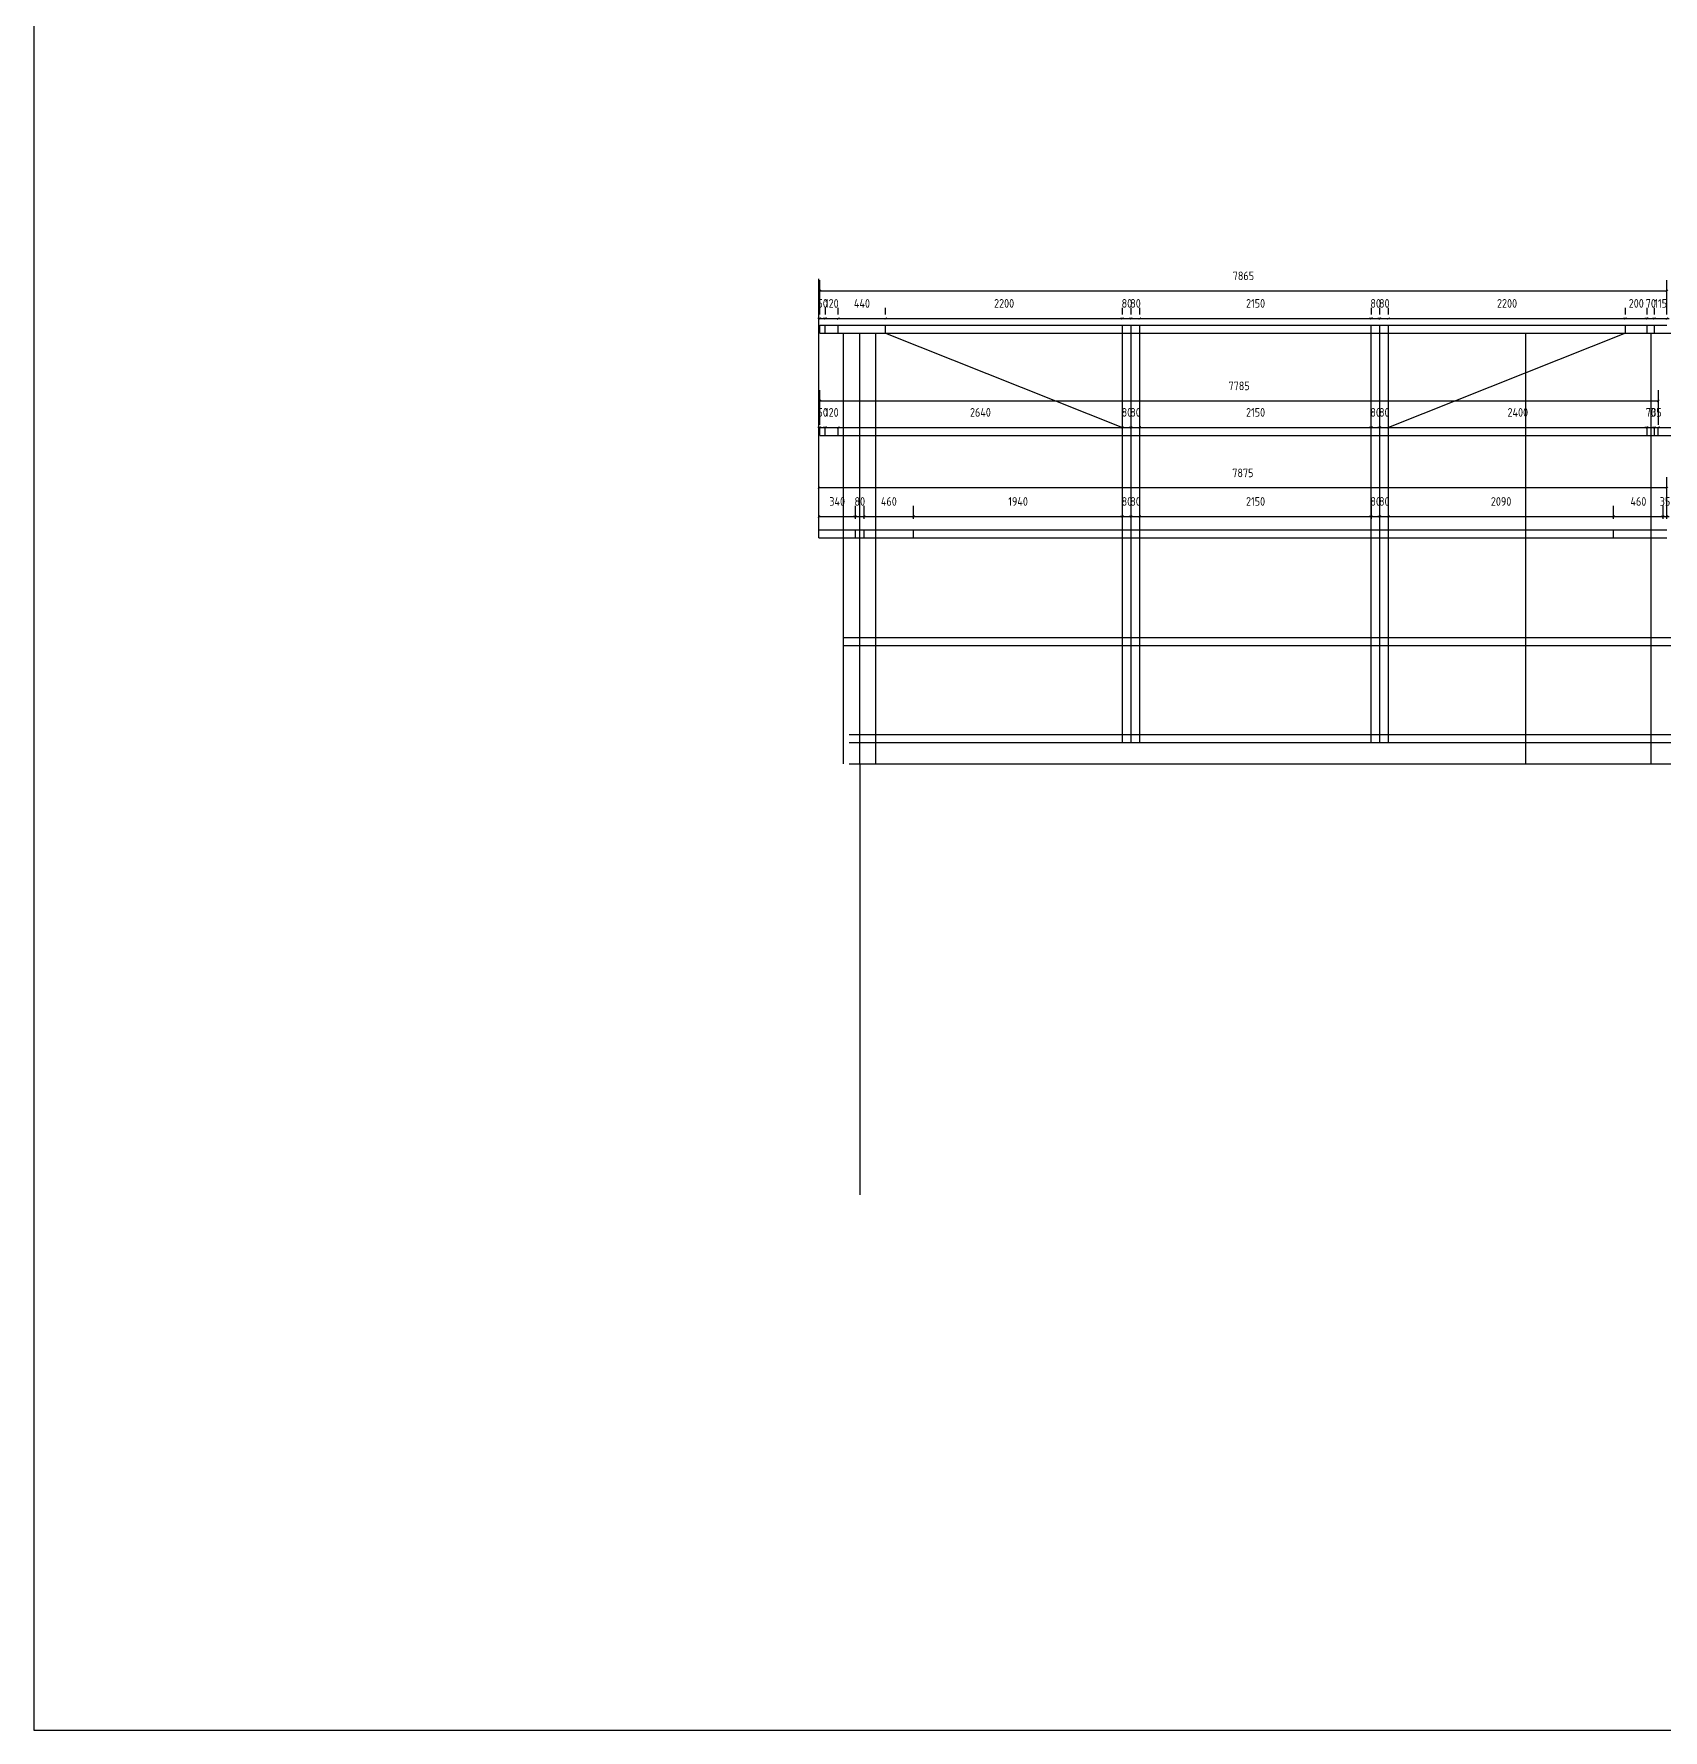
# Model space of a CAD drawing. Extents: x 533809 to 747315, y -17138 to 180511.
# Drawn here: x 551289 to 566417, y 45862 to 61612 of the extents above; entities that cross this region are included whole.
import ezdxf

# ---------------------------------------------------------------- set-up
doc = ezdxf.new("R2010")
doc.units = 0
doc.header["$LTSCALE"] = 1000
doc.header["$MEASUREMENT"] = 0
doc.layers.add('AXIS', color=3, linetype='Continuous')
doc.layers.add('DOTE', color=1, linetype='Continuous')
doc.styles.get("Standard").update_dxf_attribs({"font": 'gbenor.shx', "bigfont": 'gbcbig.shx'})
doc.dimstyles.get("Standard").update_dxf_attribs({"dimscale": 100, "dimtxt": 3.5, "dimasz": 1, "dimexe": 2.5, "dimexo": 3, "dimgap": 1.5, "dimtad": 1, "dimdec": 0, "dimzin": 0, "dimdsep": 46, "dimtxsty": 'Standard', "dimblk": 'ARCHTICK', "dimcen": 0.09, "dimadec": 0, "dimazin": 0, "dimtfac": 1, "dimtdec": 0, "dimtix": 1, "dimtmove": 2, "dimatfit": 3, "dimfxl": 1, "dimtolj": 1, "dimtzin": 0, "dimarcsym": 0})

# ---------------------------------------------------------------- blocks, each defined once
blk = doc.blocks.new('_ArchTick')
at = {"color": 0, "linetype": 'ByBlock', "const_width": 0.4}
blk.add_lwpolyline([(-0.5, -0.5), (0.5, 0.5)], dxfattribs=at)
blk = doc.blocks.new('*D2558')
at = {"color": 0, "lineweight": -2}
for p, q in [((558588, 59008), (558588, 59070)), ((558638, 59008), (558638, 59070)), ((558588, 58970), (558568, 58970)), ((558588, 58970), (558638, 58970)), ((558638, 58970), (558658, 58970))]:
    blk.add_line(p, q, dxfattribs=at)
at = {"layer": 'Defpoints', "color": 0}
for p in [(558588, 58908), (558638, 58970), (558638, 58908)]:
    blk.add_point(p, dxfattribs=at)
at = {"color": 0, "lineweight": -2, "xscale": 20, "yscale": 20, "zscale": 20}
blk.add_blockref('_ArchTick', (558588, 58970), dxfattribs=at)
at = {"color": 0, "lineweight": -2, "xscale": 20, "yscale": 20, "zscale": 20, "rotation": 180}
blk.add_blockref('_ArchTick', (558638, 58970), dxfattribs=at)
at = {"color": 0, "insert": (558613, 59110), "char_height": 80, "attachment_point": 5}
blk.add_mtext('\\A1;50', dxfattribs=at)
blk = doc.blocks.new('*D2559')
at = {"color": 0, "lineweight": -2}
for p, q in [((558638, 59008), (558638, 59070)), ((558758, 59008), (558758, 59070)), ((558638, 58970), (558618, 58970)), ((558638, 58970), (558758, 58970)), ((558758, 58970), (558778, 58970))]:
    blk.add_line(p, q, dxfattribs=at)
at = {"layer": 'Defpoints', "color": 0}
for p in [(558638, 58908), (558758, 58970), (558758, 58908)]:
    blk.add_point(p, dxfattribs=at)
at = {"color": 0, "lineweight": -2, "xscale": 20, "yscale": 20, "zscale": 20}
blk.add_blockref('_ArchTick', (558638, 58970), dxfattribs=at)
at = {"color": 0, "lineweight": -2, "xscale": 20, "yscale": 20, "zscale": 20, "rotation": 180}
blk.add_blockref('_ArchTick', (558758, 58970), dxfattribs=at)
at = {"color": 0, "insert": (558698, 59110), "char_height": 80, "attachment_point": 5}
blk.add_mtext('\\A1;120', dxfattribs=at)
blk = doc.blocks.new('*D2560')
at = {"color": 0, "lineweight": -2}
for p, q in [((558758, 59008), (558758, 59070)), ((559198, 59008), (559198, 59070)), ((558758, 58970), (559198, 58970))]:
    blk.add_line(p, q, dxfattribs=at)
at = {"layer": 'Defpoints', "color": 0}
for p in [(558758, 58908), (559198, 58970), (559198, 58908)]:
    blk.add_point(p, dxfattribs=at)
at = {"color": 0, "lineweight": -2, "xscale": 20, "yscale": 20, "zscale": 20, "rotation": 180}
blk.add_blockref('_ArchTick', (558758, 58970), dxfattribs=at)
at = {"color": 0, "lineweight": -2, "xscale": 20, "yscale": 20, "zscale": 20}
blk.add_blockref('_ArchTick', (559198, 58970), dxfattribs=at)
at = {"color": 0, "insert": (558978, 59110), "char_height": 80, "attachment_point": 5}
blk.add_mtext('\\A1;440', dxfattribs=at)
blk = doc.blocks.new('*D2561')
at = {"color": 0, "lineweight": -2}
for p, q in [((559198, 59008), (559198, 59070)), ((561398, 59008), (561398, 59070)), ((559198, 58970), (561398, 58970))]:
    blk.add_line(p, q, dxfattribs=at)
at = {"layer": 'Defpoints', "color": 0}
for p in [(559198, 58908), (561398, 58970), (561398, 58908)]:
    blk.add_point(p, dxfattribs=at)
at = {"color": 0, "lineweight": -2, "xscale": 20, "yscale": 20, "zscale": 20, "rotation": 180}
blk.add_blockref('_ArchTick', (559198, 58970), dxfattribs=at)
at = {"color": 0, "lineweight": -2, "xscale": 20, "yscale": 20, "zscale": 20}
blk.add_blockref('_ArchTick', (561398, 58970), dxfattribs=at)
at = {"color": 0, "insert": (560298, 59110), "char_height": 80, "attachment_point": 5}
blk.add_mtext('\\A1;2200', dxfattribs=at)
blk = doc.blocks.new('*D2562')
at = {"color": 0, "lineweight": -2}
for p, q in [((561398, 59008), (561398, 59070)), ((561478, 59008), (561478, 59070)), ((561398, 58970), (561378, 58970)), ((561398, 58970), (561478, 58970)), ((561478, 58970), (561498, 58970))]:
    blk.add_line(p, q, dxfattribs=at)
at = {"layer": 'Defpoints', "color": 0}
for p in [(561398, 58908), (561478, 58970), (561478, 58908)]:
    blk.add_point(p, dxfattribs=at)
at = {"color": 0, "lineweight": -2, "xscale": 20, "yscale": 20, "zscale": 20}
blk.add_blockref('_ArchTick', (561398, 58970), dxfattribs=at)
at = {"color": 0, "lineweight": -2, "xscale": 20, "yscale": 20, "zscale": 20, "rotation": 180}
blk.add_blockref('_ArchTick', (561478, 58970), dxfattribs=at)
at = {"color": 0, "insert": (561438, 59110), "char_height": 80, "attachment_point": 5}
blk.add_mtext('\\A1;80', dxfattribs=at)
blk = doc.blocks.new('*D2563')
at = {"color": 0, "lineweight": -2}
for p, q in [((561478, 59008), (561478, 59070)), ((561558, 59008), (561558, 59070)), ((561478, 58970), (561458, 58970)), ((561478, 58970), (561558, 58970)), ((561558, 58970), (561578, 58970))]:
    blk.add_line(p, q, dxfattribs=at)
at = {"layer": 'Defpoints', "color": 0}
for p in [(561478, 58908), (561558, 58970), (561558, 58908)]:
    blk.add_point(p, dxfattribs=at)
at = {"color": 0, "lineweight": -2, "xscale": 20, "yscale": 20, "zscale": 20}
blk.add_blockref('_ArchTick', (561478, 58970), dxfattribs=at)
at = {"color": 0, "lineweight": -2, "xscale": 20, "yscale": 20, "zscale": 20, "rotation": 180}
blk.add_blockref('_ArchTick', (561558, 58970), dxfattribs=at)
at = {"color": 0, "insert": (561518, 59110), "char_height": 80, "attachment_point": 5}
blk.add_mtext('\\A1;80', dxfattribs=at)
blk = doc.blocks.new('*D2564')
at = {"color": 0, "lineweight": -2}
for p, q in [((561558, 59008), (561558, 59070)), ((563708, 59008), (563708, 59070)), ((561558, 58970), (563708, 58970))]:
    blk.add_line(p, q, dxfattribs=at)
at = {"layer": 'Defpoints', "color": 0}
for p in [(561558, 58908), (563708, 58970), (563708, 58908)]:
    blk.add_point(p, dxfattribs=at)
at = {"color": 0, "lineweight": -2, "xscale": 20, "yscale": 20, "zscale": 20, "rotation": 180}
blk.add_blockref('_ArchTick', (561558, 58970), dxfattribs=at)
at = {"color": 0, "lineweight": -2, "xscale": 20, "yscale": 20, "zscale": 20}
blk.add_blockref('_ArchTick', (563708, 58970), dxfattribs=at)
at = {"color": 0, "insert": (562633, 59110), "char_height": 80, "attachment_point": 5}
blk.add_mtext('\\A1;2150', dxfattribs=at)
blk = doc.blocks.new('*D2565')
at = {"color": 0, "lineweight": -2}
for p, q in [((563708, 59008), (563708, 59070)), ((563788, 59008), (563788, 59070)), ((563708, 58970), (563688, 58970)), ((563708, 58970), (563788, 58970)), ((563788, 58970), (563808, 58970))]:
    blk.add_line(p, q, dxfattribs=at)
at = {"layer": 'Defpoints', "color": 0}
for p in [(563708, 58908), (563788, 58970), (563788, 58908)]:
    blk.add_point(p, dxfattribs=at)
at = {"color": 0, "lineweight": -2, "xscale": 20, "yscale": 20, "zscale": 20}
blk.add_blockref('_ArchTick', (563708, 58970), dxfattribs=at)
at = {"color": 0, "lineweight": -2, "xscale": 20, "yscale": 20, "zscale": 20, "rotation": 180}
blk.add_blockref('_ArchTick', (563788, 58970), dxfattribs=at)
at = {"color": 0, "insert": (563748, 59110), "char_height": 80, "attachment_point": 5}
blk.add_mtext('\\A1;80', dxfattribs=at)
blk = doc.blocks.new('*D2566')
at = {"color": 0, "lineweight": -2}
for p, q in [((563788, 59008), (563788, 59070)), ((563868, 59008), (563868, 59070)), ((563788, 58970), (563768, 58970)), ((563788, 58970), (563868, 58970)), ((563868, 58970), (563888, 58970))]:
    blk.add_line(p, q, dxfattribs=at)
at = {"layer": 'Defpoints', "color": 0}
for p in [(563788, 58908), (563868, 58970), (563868, 58908)]:
    blk.add_point(p, dxfattribs=at)
at = {"color": 0, "lineweight": -2, "xscale": 20, "yscale": 20, "zscale": 20}
blk.add_blockref('_ArchTick', (563788, 58970), dxfattribs=at)
at = {"color": 0, "lineweight": -2, "xscale": 20, "yscale": 20, "zscale": 20, "rotation": 180}
blk.add_blockref('_ArchTick', (563868, 58970), dxfattribs=at)
at = {"color": 0, "insert": (563828, 59110), "char_height": 80, "attachment_point": 5}
blk.add_mtext('\\A1;80', dxfattribs=at)
blk = doc.blocks.new('*D2567')
at = {"color": 0, "lineweight": -2}
for p, q in [((563868, 59008), (563868, 59070)), ((566068, 59008), (566068, 59070)), ((563868, 58970), (566068, 58970))]:
    blk.add_line(p, q, dxfattribs=at)
at = {"layer": 'Defpoints', "color": 0}
for p in [(563868, 58908), (566068, 58970), (566068, 58908)]:
    blk.add_point(p, dxfattribs=at)
at = {"color": 0, "lineweight": -2, "xscale": 20, "yscale": 20, "zscale": 20, "rotation": 180}
blk.add_blockref('_ArchTick', (563868, 58970), dxfattribs=at)
at = {"color": 0, "lineweight": -2, "xscale": 20, "yscale": 20, "zscale": 20}
blk.add_blockref('_ArchTick', (566068, 58970), dxfattribs=at)
at = {"color": 0, "insert": (564968, 59110), "char_height": 80, "attachment_point": 5}
blk.add_mtext('\\A1;2200', dxfattribs=at)
blk = doc.blocks.new('*D2568')
at = {"color": 0, "lineweight": -2}
for p, q in [((566068, 59008), (566068, 59070)), ((566268, 59008), (566268, 59070)), ((566068, 58970), (566048, 58970)), ((566068, 58970), (566268, 58970)), ((566268, 58970), (566288, 58970))]:
    blk.add_line(p, q, dxfattribs=at)
at = {"layer": 'Defpoints', "color": 0}
for p in [(566068, 58908), (566268, 58970), (566268, 58908)]:
    blk.add_point(p, dxfattribs=at)
at = {"color": 0, "lineweight": -2, "xscale": 20, "yscale": 20, "zscale": 20}
blk.add_blockref('_ArchTick', (566068, 58970), dxfattribs=at)
at = {"color": 0, "lineweight": -2, "xscale": 20, "yscale": 20, "zscale": 20, "rotation": 180}
blk.add_blockref('_ArchTick', (566268, 58970), dxfattribs=at)
at = {"color": 0, "insert": (566168, 59110), "char_height": 80, "attachment_point": 5}
blk.add_mtext('\\A1;200', dxfattribs=at)
blk = doc.blocks.new('*D2569')
at = {"color": 0, "lineweight": -2}
for p, q in [((566268, 59008), (566268, 59070)), ((566338, 59008), (566338, 59070)), ((566268, 58970), (566248, 58970)), ((566268, 58970), (566338, 58970)), ((566338, 58970), (566358, 58970))]:
    blk.add_line(p, q, dxfattribs=at)
at = {"layer": 'Defpoints', "color": 0}
for p in [(566268, 58908), (566338, 58970), (566338, 58908)]:
    blk.add_point(p, dxfattribs=at)
at = {"color": 0, "lineweight": -2, "xscale": 20, "yscale": 20, "zscale": 20}
blk.add_blockref('_ArchTick', (566268, 58970), dxfattribs=at)
at = {"color": 0, "lineweight": -2, "xscale": 20, "yscale": 20, "zscale": 20, "rotation": 180}
blk.add_blockref('_ArchTick', (566338, 58970), dxfattribs=at)
at = {"color": 0, "insert": (566303, 59110), "char_height": 80, "attachment_point": 5}
blk.add_mtext('\\A1;70', dxfattribs=at)
blk = doc.blocks.new('*D2570')
at = {"color": 0, "lineweight": -2}
for p, q in [((566338, 59008), (566338, 59070)), ((566453, 59008), (566453, 59070)), ((566338, 58970), (566318, 58970)), ((566338, 58970), (566453, 58970)), ((566453, 58970), (566473, 58970))]:
    blk.add_line(p, q, dxfattribs=at)
at = {"layer": 'Defpoints', "color": 0}
for p in [(566338, 58908), (566453, 58970), (566453, 58908)]:
    blk.add_point(p, dxfattribs=at)
at = {"color": 0, "lineweight": -2, "xscale": 20, "yscale": 20, "zscale": 20}
blk.add_blockref('_ArchTick', (566338, 58970), dxfattribs=at)
at = {"color": 0, "lineweight": -2, "xscale": 20, "yscale": 20, "zscale": 20, "rotation": 180}
blk.add_blockref('_ArchTick', (566453, 58970), dxfattribs=at)
at = {"color": 0, "insert": (566395, 59110), "char_height": 80, "attachment_point": 5}
blk.add_mtext('\\A1;115', dxfattribs=at)
blk = doc.blocks.new('*D2573')
at = {"color": 0, "lineweight": -2}
for p, q in [((558588, 59008), (558588, 59326)), ((558588, 59226), (566453, 59226)), ((566453, 59008), (566453, 59326))]:
    blk.add_line(p, q, dxfattribs=at)
at = {"layer": 'Defpoints', "color": 0}
for p in [(566453, 59226), (558588, 58908), (566453, 58908)]:
    blk.add_point(p, dxfattribs=at)
at = {"color": 0, "lineweight": -2, "xscale": 20, "yscale": 20, "zscale": 20, "rotation": 180}
blk.add_blockref('_ArchTick', (558588, 59226), dxfattribs=at)
at = {"color": 0, "lineweight": -2, "xscale": 20, "yscale": 20, "zscale": 20}
blk.add_blockref('_ArchTick', (566453, 59226), dxfattribs=at)
at = {"color": 0, "insert": (562520, 59366), "char_height": 80, "attachment_point": 5}
blk.add_mtext('\\A1;7865', dxfattribs=at)
blk = doc.blocks.new('*D2574')
at = {"color": 0, "lineweight": -2}
for p, q in [((558588, 57958), (558568, 57958)), ((558588, 57958), (558638, 57958)), ((558638, 57958), (558658, 57958))]:
    blk.add_line(p, q, dxfattribs=at)
at = {"layer": 'Defpoints', "color": 0}
for p in [(558588, 57958), (558638, 57958), (558638, 57958)]:
    blk.add_point(p, dxfattribs=at)
at = {"color": 0, "lineweight": -2, "xscale": 20, "yscale": 20, "zscale": 20}
blk.add_blockref('_ArchTick', (558588, 57958), dxfattribs=at)
at = {"color": 0, "lineweight": -2, "xscale": 20, "yscale": 20, "zscale": 20, "rotation": 180}
blk.add_blockref('_ArchTick', (558638, 57958), dxfattribs=at)
at = {"color": 0, "insert": (558613, 58098), "char_height": 80, "attachment_point": 5}
blk.add_mtext('\\A1;50', dxfattribs=at)
blk = doc.blocks.new('*D2575')
at = {"color": 0, "lineweight": -2}
for p, q in [((558638, 57958), (558618, 57958)), ((558638, 57958), (558758, 57958)), ((558758, 57958), (558778, 57958))]:
    blk.add_line(p, q, dxfattribs=at)
at = {"layer": 'Defpoints', "color": 0}
for p in [(558638, 57958), (558758, 57958), (558758, 57958)]:
    blk.add_point(p, dxfattribs=at)
at = {"color": 0, "lineweight": -2, "xscale": 20, "yscale": 20, "zscale": 20}
blk.add_blockref('_ArchTick', (558638, 57958), dxfattribs=at)
at = {"color": 0, "lineweight": -2, "xscale": 20, "yscale": 20, "zscale": 20, "rotation": 180}
blk.add_blockref('_ArchTick', (558758, 57958), dxfattribs=at)
at = {"color": 0, "insert": (558698, 58098), "char_height": 80, "attachment_point": 5}
blk.add_mtext('\\A1;120', dxfattribs=at)
blk = doc.blocks.new('*D2576')
at = {"color": 0, "lineweight": -2}
blk.add_line((558758, 57958), (561398, 57958), dxfattribs=at)
at = {"layer": 'Defpoints', "color": 0}
for p in [(558758, 57958), (561398, 57958), (561398, 57958)]:
    blk.add_point(p, dxfattribs=at)
at = {"color": 0, "lineweight": -2, "xscale": 20, "yscale": 20, "zscale": 20, "rotation": 180}
blk.add_blockref('_ArchTick', (558758, 57958), dxfattribs=at)
at = {"color": 0, "lineweight": -2, "xscale": 20, "yscale": 20, "zscale": 20}
blk.add_blockref('_ArchTick', (561398, 57958), dxfattribs=at)
at = {"color": 0, "insert": (560078, 58098), "char_height": 80, "attachment_point": 5}
blk.add_mtext('\\A1;2640', dxfattribs=at)
blk = doc.blocks.new('*D2577')
at = {"color": 0, "lineweight": -2}
for p, q in [((561398, 57958), (561378, 57958)), ((561398, 57958), (561478, 57958)), ((561478, 57958), (561498, 57958))]:
    blk.add_line(p, q, dxfattribs=at)
at = {"layer": 'Defpoints', "color": 0}
for p in [(561398, 57958), (561478, 57958), (561478, 57958)]:
    blk.add_point(p, dxfattribs=at)
at = {"color": 0, "lineweight": -2, "xscale": 20, "yscale": 20, "zscale": 20}
blk.add_blockref('_ArchTick', (561398, 57958), dxfattribs=at)
at = {"color": 0, "lineweight": -2, "xscale": 20, "yscale": 20, "zscale": 20, "rotation": 180}
blk.add_blockref('_ArchTick', (561478, 57958), dxfattribs=at)
at = {"color": 0, "insert": (561438, 58098), "char_height": 80, "attachment_point": 5}
blk.add_mtext('\\A1;80', dxfattribs=at)
blk = doc.blocks.new('*D2578')
at = {"color": 0, "lineweight": -2}
for p, q in [((561478, 57958), (561458, 57958)), ((561478, 57958), (561558, 57958)), ((561558, 57958), (561578, 57958))]:
    blk.add_line(p, q, dxfattribs=at)
at = {"layer": 'Defpoints', "color": 0}
for p in [(561478, 57958), (561558, 57958), (561558, 57958)]:
    blk.add_point(p, dxfattribs=at)
at = {"color": 0, "lineweight": -2, "xscale": 20, "yscale": 20, "zscale": 20}
blk.add_blockref('_ArchTick', (561478, 57958), dxfattribs=at)
at = {"color": 0, "lineweight": -2, "xscale": 20, "yscale": 20, "zscale": 20, "rotation": 180}
blk.add_blockref('_ArchTick', (561558, 57958), dxfattribs=at)
at = {"color": 0, "insert": (561518, 58098), "char_height": 80, "attachment_point": 5}
blk.add_mtext('\\A1;80', dxfattribs=at)
blk = doc.blocks.new('*D2579')
at = {"color": 0, "lineweight": -2}
blk.add_line((561558, 57958), (563708, 57958), dxfattribs=at)
at = {"layer": 'Defpoints', "color": 0}
for p in [(561558, 57958), (563708, 57958), (563708, 57958)]:
    blk.add_point(p, dxfattribs=at)
at = {"color": 0, "lineweight": -2, "xscale": 20, "yscale": 20, "zscale": 20, "rotation": 180}
blk.add_blockref('_ArchTick', (561558, 57958), dxfattribs=at)
at = {"color": 0, "lineweight": -2, "xscale": 20, "yscale": 20, "zscale": 20}
blk.add_blockref('_ArchTick', (563708, 57958), dxfattribs=at)
at = {"color": 0, "insert": (562633, 58098), "char_height": 80, "attachment_point": 5}
blk.add_mtext('\\A1;2150', dxfattribs=at)
blk = doc.blocks.new('*D2580')
at = {"color": 0, "lineweight": -2}
for p, q in [((563708, 57958), (563688, 57958)), ((563708, 57958), (563788, 57958)), ((563788, 57958), (563808, 57958))]:
    blk.add_line(p, q, dxfattribs=at)
at = {"layer": 'Defpoints', "color": 0}
for p in [(563708, 57958), (563788, 57958), (563788, 57958)]:
    blk.add_point(p, dxfattribs=at)
at = {"color": 0, "lineweight": -2, "xscale": 20, "yscale": 20, "zscale": 20}
blk.add_blockref('_ArchTick', (563708, 57958), dxfattribs=at)
at = {"color": 0, "lineweight": -2, "xscale": 20, "yscale": 20, "zscale": 20, "rotation": 180}
blk.add_blockref('_ArchTick', (563788, 57958), dxfattribs=at)
at = {"color": 0, "insert": (563748, 58098), "char_height": 80, "attachment_point": 5}
blk.add_mtext('\\A1;80', dxfattribs=at)
blk = doc.blocks.new('*D2581')
at = {"color": 0, "lineweight": -2}
for p, q in [((563788, 57958), (563768, 57958)), ((563788, 57958), (563868, 57958)), ((563868, 57958), (563888, 57958))]:
    blk.add_line(p, q, dxfattribs=at)
at = {"layer": 'Defpoints', "color": 0}
for p in [(563788, 57958), (563868, 57958), (563868, 57958)]:
    blk.add_point(p, dxfattribs=at)
at = {"color": 0, "lineweight": -2, "xscale": 20, "yscale": 20, "zscale": 20}
blk.add_blockref('_ArchTick', (563788, 57958), dxfattribs=at)
at = {"color": 0, "lineweight": -2, "xscale": 20, "yscale": 20, "zscale": 20, "rotation": 180}
blk.add_blockref('_ArchTick', (563868, 57958), dxfattribs=at)
at = {"color": 0, "insert": (563828, 58098), "char_height": 80, "attachment_point": 5}
blk.add_mtext('\\A1;80', dxfattribs=at)
blk = doc.blocks.new('*D2582')
at = {"color": 0, "lineweight": -2}
blk.add_line((563868, 57958), (566268, 57958), dxfattribs=at)
at = {"layer": 'Defpoints', "color": 0}
for p in [(563868, 57958), (566268, 57958), (566268, 57958)]:
    blk.add_point(p, dxfattribs=at)
at = {"color": 0, "lineweight": -2, "xscale": 20, "yscale": 20, "zscale": 20, "rotation": 180}
blk.add_blockref('_ArchTick', (563868, 57958), dxfattribs=at)
at = {"color": 0, "lineweight": -2, "xscale": 20, "yscale": 20, "zscale": 20}
blk.add_blockref('_ArchTick', (566268, 57958), dxfattribs=at)
at = {"color": 0, "insert": (565068, 58098), "char_height": 80, "attachment_point": 5}
blk.add_mtext('\\A1;2400', dxfattribs=at)
blk = doc.blocks.new('*D2583')
at = {"color": 0, "lineweight": -2}
for p, q in [((566268, 57958), (566248, 57958)), ((566268, 57958), (566338, 57958)), ((566338, 57958), (566358, 57958))]:
    blk.add_line(p, q, dxfattribs=at)
at = {"layer": 'Defpoints', "color": 0}
for p in [(566268, 57958), (566338, 57958), (566338, 57958)]:
    blk.add_point(p, dxfattribs=at)
at = {"color": 0, "lineweight": -2, "xscale": 20, "yscale": 20, "zscale": 20}
blk.add_blockref('_ArchTick', (566268, 57958), dxfattribs=at)
at = {"color": 0, "lineweight": -2, "xscale": 20, "yscale": 20, "zscale": 20, "rotation": 180}
blk.add_blockref('_ArchTick', (566338, 57958), dxfattribs=at)
at = {"color": 0, "insert": (566303, 58098), "char_height": 80, "attachment_point": 5}
blk.add_mtext('\\A1;70', dxfattribs=at)
blk = doc.blocks.new('*D2584')
at = {"color": 0, "lineweight": -2}
for p, q in [((566338, 57958), (566318, 57958)), ((566338, 57958), (566373, 57958)), ((566373, 57958), (566393, 57958))]:
    blk.add_line(p, q, dxfattribs=at)
at = {"layer": 'Defpoints', "color": 0}
for p in [(566338, 57958), (566373, 57958), (566373, 57958)]:
    blk.add_point(p, dxfattribs=at)
at = {"color": 0, "lineweight": -2, "xscale": 20, "yscale": 20, "zscale": 20}
blk.add_blockref('_ArchTick', (566338, 57958), dxfattribs=at)
at = {"color": 0, "lineweight": -2, "xscale": 20, "yscale": 20, "zscale": 20, "rotation": 180}
blk.add_blockref('_ArchTick', (566373, 57958), dxfattribs=at)
at = {"color": 0, "insert": (566355, 58098), "char_height": 80, "attachment_point": 5}
blk.add_mtext('\\A1;35', dxfattribs=at)
blk = doc.blocks.new('*D2585')
at = {"color": 0, "lineweight": -2}
for p, q in [((558578, 57108), (558578, 57231)), ((558918, 57108), (558918, 57231)), ((558578, 57131), (558918, 57131))]:
    blk.add_line(p, q, dxfattribs=at)
at = {"layer": 'Defpoints', "color": 0}
for p in [(558918, 57131), (558578, 57008), (558918, 57008)]:
    blk.add_point(p, dxfattribs=at)
at = {"color": 0, "lineweight": -2, "xscale": 20, "yscale": 20, "zscale": 20, "rotation": 180}
blk.add_blockref('_ArchTick', (558578, 57131), dxfattribs=at)
at = {"color": 0, "lineweight": -2, "xscale": 20, "yscale": 20, "zscale": 20}
blk.add_blockref('_ArchTick', (558918, 57131), dxfattribs=at)
at = {"color": 0, "insert": (558748, 57271), "char_height": 80, "attachment_point": 5}
blk.add_mtext('\\A1;340', dxfattribs=at)
blk = doc.blocks.new('*D2586')
at = {"color": 0, "lineweight": -2}
for p, q in [((558918, 57108), (558918, 57231)), ((558998, 57108), (558998, 57231)), ((558918, 57131), (558898, 57131)), ((558918, 57131), (558998, 57131)), ((558998, 57131), (559018, 57131))]:
    blk.add_line(p, q, dxfattribs=at)
at = {"layer": 'Defpoints', "color": 0}
for p in [(558998, 57131), (558918, 57008), (558998, 57008)]:
    blk.add_point(p, dxfattribs=at)
at = {"color": 0, "lineweight": -2, "xscale": 20, "yscale": 20, "zscale": 20}
blk.add_blockref('_ArchTick', (558918, 57131), dxfattribs=at)
at = {"color": 0, "lineweight": -2, "xscale": 20, "yscale": 20, "zscale": 20, "rotation": 180}
blk.add_blockref('_ArchTick', (558998, 57131), dxfattribs=at)
at = {"color": 0, "insert": (558958, 57271), "char_height": 80, "attachment_point": 5}
blk.add_mtext('\\A1;80', dxfattribs=at)
blk = doc.blocks.new('*D2587')
at = {"color": 0, "lineweight": -2}
for p, q in [((559458, 57108), (559458, 57231)), ((561398, 57108), (561398, 57231)), ((559458, 57131), (561398, 57131))]:
    blk.add_line(p, q, dxfattribs=at)
at = {"layer": 'Defpoints', "color": 0}
for p in [(561398, 57131), (559458, 57008), (561398, 57008)]:
    blk.add_point(p, dxfattribs=at)
at = {"color": 0, "lineweight": -2, "xscale": 20, "yscale": 20, "zscale": 20, "rotation": 180}
blk.add_blockref('_ArchTick', (559458, 57131), dxfattribs=at)
at = {"color": 0, "lineweight": -2, "xscale": 20, "yscale": 20, "zscale": 20}
blk.add_blockref('_ArchTick', (561398, 57131), dxfattribs=at)
at = {"color": 0, "insert": (560428, 57271), "char_height": 80, "attachment_point": 5}
blk.add_mtext('\\A1;1940', dxfattribs=at)
blk = doc.blocks.new('*D2588')
at = {"color": 0, "lineweight": -2}
for p, q in [((561398, 57108), (561398, 57231)), ((561478, 57108), (561478, 57231)), ((561398, 57131), (561378, 57131)), ((561398, 57131), (561478, 57131)), ((561478, 57131), (561498, 57131))]:
    blk.add_line(p, q, dxfattribs=at)
at = {"layer": 'Defpoints', "color": 0}
for p in [(561478, 57131), (561398, 57008), (561478, 57008)]:
    blk.add_point(p, dxfattribs=at)
at = {"color": 0, "lineweight": -2, "xscale": 20, "yscale": 20, "zscale": 20}
blk.add_blockref('_ArchTick', (561398, 57131), dxfattribs=at)
at = {"color": 0, "lineweight": -2, "xscale": 20, "yscale": 20, "zscale": 20, "rotation": 180}
blk.add_blockref('_ArchTick', (561478, 57131), dxfattribs=at)
at = {"color": 0, "insert": (561438, 57271), "char_height": 80, "attachment_point": 5}
blk.add_mtext('\\A1;80', dxfattribs=at)
blk = doc.blocks.new('*D2589')
at = {"color": 0, "lineweight": -2}
for p, q in [((561478, 57108), (561478, 57231)), ((561558, 57108), (561558, 57231)), ((561478, 57131), (561458, 57131)), ((561478, 57131), (561558, 57131)), ((561558, 57131), (561578, 57131))]:
    blk.add_line(p, q, dxfattribs=at)
at = {"layer": 'Defpoints', "color": 0}
for p in [(561558, 57131), (561478, 57008), (561558, 57008)]:
    blk.add_point(p, dxfattribs=at)
at = {"color": 0, "lineweight": -2, "xscale": 20, "yscale": 20, "zscale": 20}
blk.add_blockref('_ArchTick', (561478, 57131), dxfattribs=at)
at = {"color": 0, "lineweight": -2, "xscale": 20, "yscale": 20, "zscale": 20, "rotation": 180}
blk.add_blockref('_ArchTick', (561558, 57131), dxfattribs=at)
at = {"color": 0, "insert": (561518, 57271), "char_height": 80, "attachment_point": 5}
blk.add_mtext('\\A1;80', dxfattribs=at)
blk = doc.blocks.new('*D2590')
at = {"color": 0, "lineweight": -2}
for p, q in [((561558, 57108), (561558, 57231)), ((563708, 57108), (563708, 57231)), ((561558, 57131), (563708, 57131))]:
    blk.add_line(p, q, dxfattribs=at)
at = {"layer": 'Defpoints', "color": 0}
for p in [(563708, 57131), (561558, 57008), (563708, 57008)]:
    blk.add_point(p, dxfattribs=at)
at = {"color": 0, "lineweight": -2, "xscale": 20, "yscale": 20, "zscale": 20, "rotation": 180}
blk.add_blockref('_ArchTick', (561558, 57131), dxfattribs=at)
at = {"color": 0, "lineweight": -2, "xscale": 20, "yscale": 20, "zscale": 20}
blk.add_blockref('_ArchTick', (563708, 57131), dxfattribs=at)
at = {"color": 0, "insert": (562633, 57271), "char_height": 80, "attachment_point": 5}
blk.add_mtext('\\A1;2150', dxfattribs=at)
blk = doc.blocks.new('*D2591')
at = {"color": 0, "lineweight": -2}
for p, q in [((563708, 57108), (563708, 57231)), ((563788, 57108), (563788, 57231)), ((563708, 57131), (563688, 57131)), ((563708, 57131), (563788, 57131)), ((563788, 57131), (563808, 57131))]:
    blk.add_line(p, q, dxfattribs=at)
at = {"layer": 'Defpoints', "color": 0}
for p in [(563788, 57131), (563708, 57008), (563788, 57008)]:
    blk.add_point(p, dxfattribs=at)
at = {"color": 0, "lineweight": -2, "xscale": 20, "yscale": 20, "zscale": 20}
blk.add_blockref('_ArchTick', (563708, 57131), dxfattribs=at)
at = {"color": 0, "lineweight": -2, "xscale": 20, "yscale": 20, "zscale": 20, "rotation": 180}
blk.add_blockref('_ArchTick', (563788, 57131), dxfattribs=at)
at = {"color": 0, "insert": (563748, 57271), "char_height": 80, "attachment_point": 5}
blk.add_mtext('\\A1;80', dxfattribs=at)
blk = doc.blocks.new('*D2592')
at = {"color": 0, "lineweight": -2}
for p, q in [((563788, 57108), (563788, 57231)), ((563868, 57108), (563868, 57231)), ((563788, 57131), (563768, 57131)), ((563788, 57131), (563868, 57131)), ((563868, 57131), (563888, 57131))]:
    blk.add_line(p, q, dxfattribs=at)
at = {"layer": 'Defpoints', "color": 0}
for p in [(563868, 57131), (563788, 57008), (563868, 57008)]:
    blk.add_point(p, dxfattribs=at)
at = {"color": 0, "lineweight": -2, "xscale": 20, "yscale": 20, "zscale": 20}
blk.add_blockref('_ArchTick', (563788, 57131), dxfattribs=at)
at = {"color": 0, "lineweight": -2, "xscale": 20, "yscale": 20, "zscale": 20, "rotation": 180}
blk.add_blockref('_ArchTick', (563868, 57131), dxfattribs=at)
at = {"color": 0, "insert": (563828, 57271), "char_height": 80, "attachment_point": 5}
blk.add_mtext('\\A1;80', dxfattribs=at)
blk = doc.blocks.new('*D2593')
at = {"color": 0, "lineweight": -2}
for p, q in [((563868, 57108), (563868, 57231)), ((565958, 57108), (565958, 57231)), ((563868, 57131), (565958, 57131))]:
    blk.add_line(p, q, dxfattribs=at)
at = {"layer": 'Defpoints', "color": 0}
for p in [(565958, 57131), (563868, 57008), (565958, 57008)]:
    blk.add_point(p, dxfattribs=at)
at = {"color": 0, "lineweight": -2, "xscale": 20, "yscale": 20, "zscale": 20, "rotation": 180}
blk.add_blockref('_ArchTick', (563868, 57131), dxfattribs=at)
at = {"color": 0, "lineweight": -2, "xscale": 20, "yscale": 20, "zscale": 20}
blk.add_blockref('_ArchTick', (565958, 57131), dxfattribs=at)
at = {"color": 0, "insert": (564913, 57271), "char_height": 80, "attachment_point": 5}
blk.add_mtext('\\A1;2090', dxfattribs=at)
blk = doc.blocks.new('*D2595')
at = {"color": 0, "lineweight": -2}
for p, q in [((566418, 57108), (566418, 57231)), ((566453, 57108), (566453, 57231)), ((566418, 57131), (566398, 57131)), ((566418, 57131), (566453, 57131)), ((566453, 57131), (566473, 57131))]:
    blk.add_line(p, q, dxfattribs=at)
at = {"layer": 'Defpoints', "color": 0}
for p in [(566453, 57131), (566418, 57008), (566453, 57008)]:
    blk.add_point(p, dxfattribs=at)
at = {"color": 0, "lineweight": -2, "xscale": 20, "yscale": 20, "zscale": 20}
blk.add_blockref('_ArchTick', (566418, 57131), dxfattribs=at)
at = {"color": 0, "lineweight": -2, "xscale": 20, "yscale": 20, "zscale": 20, "rotation": 180}
blk.add_blockref('_ArchTick', (566453, 57131), dxfattribs=at)
at = {"color": 0, "insert": (566435, 57271), "char_height": 80, "attachment_point": 5}
blk.add_mtext('\\A1;35', dxfattribs=at)
blk = doc.blocks.new('*D2596')
at = {"color": 0, "lineweight": -2}
for p, q in [((558998, 57108), (558998, 57231)), ((559458, 57108), (559458, 57231)), ((558998, 57131), (559458, 57131))]:
    blk.add_line(p, q, dxfattribs=at)
at = {"layer": 'Defpoints', "color": 0}
for p in [(559458, 57131), (558998, 57008), (559458, 57008)]:
    blk.add_point(p, dxfattribs=at)
at = {"color": 0, "lineweight": -2, "xscale": 20, "yscale": 20, "zscale": 20, "rotation": 180}
blk.add_blockref('_ArchTick', (558998, 57131), dxfattribs=at)
at = {"color": 0, "lineweight": -2, "xscale": 20, "yscale": 20, "zscale": 20}
blk.add_blockref('_ArchTick', (559458, 57131), dxfattribs=at)
at = {"color": 0, "insert": (559228, 57271), "char_height": 80, "attachment_point": 5}
blk.add_mtext('\\A1;460', dxfattribs=at)
blk = doc.blocks.new('*D2597')
at = {"color": 0, "lineweight": -2}
for p, q in [((565958, 57108), (565958, 57231)), ((566418, 57108), (566418, 57231)), ((565958, 57131), (566418, 57131))]:
    blk.add_line(p, q, dxfattribs=at)
at = {"layer": 'Defpoints', "color": 0}
for p in [(566418, 57131), (565958, 57008), (566418, 57008)]:
    blk.add_point(p, dxfattribs=at)
at = {"color": 0, "lineweight": -2, "xscale": 20, "yscale": 20, "zscale": 20, "rotation": 180}
blk.add_blockref('_ArchTick', (565958, 57131), dxfattribs=at)
at = {"color": 0, "lineweight": -2, "xscale": 20, "yscale": 20, "zscale": 20}
blk.add_blockref('_ArchTick', (566418, 57131), dxfattribs=at)
at = {"color": 0, "insert": (566188, 57271), "char_height": 80, "attachment_point": 5}
blk.add_mtext('\\A1;460', dxfattribs=at)
blk = doc.blocks.new('*D2644')
at = {"color": 0, "lineweight": -2}
for p, q in [((558588, 57983), (558588, 58304)), ((566373, 57983), (566373, 58304)), ((558588, 58204), (566373, 58204))]:
    blk.add_line(p, q, dxfattribs=at)
at = {"layer": 'Defpoints', "color": 0}
for p in [(566373, 58204), (558588, 57883), (566373, 57883)]:
    blk.add_point(p, dxfattribs=at)
at = {"color": 0, "lineweight": -2, "xscale": 20, "yscale": 20, "zscale": 20, "rotation": 180}
blk.add_blockref('_ArchTick', (558588, 58204), dxfattribs=at)
at = {"color": 0, "lineweight": -2, "xscale": 20, "yscale": 20, "zscale": 20}
blk.add_blockref('_ArchTick', (566373, 58204), dxfattribs=at)
at = {"color": 0, "insert": (562480, 58344), "char_height": 80, "attachment_point": 5}
blk.add_mtext('\\A1;7785', dxfattribs=at)
blk = doc.blocks.new('*D2645')
at = {"color": 0, "lineweight": -2}
for p, q in [((558578, 57108), (558578, 57496)), ((566453, 57108), (566453, 57496)), ((566453, 57396), (558578, 57396))]:
    blk.add_line(p, q, dxfattribs=at)
at = {"layer": 'Defpoints', "color": 0}
for p in [(558578, 57396), (558578, 57008), (566453, 57008)]:
    blk.add_point(p, dxfattribs=at)
at = {"color": 0, "lineweight": -2, "xscale": 20, "yscale": 20, "zscale": 20}
for p, rotation in [((558578, 57396), 179.9999999999999), ((566453, 57396), 359.9999999999999)]:
    blk.add_blockref('_ArchTick', p, dxfattribs=dict(at, rotation=rotation))
at = {"color": 0, "insert": (562515, 57536), "char_height": 80, "attachment_point": 5}
blk.add_mtext('\\A1;7875', dxfattribs=at)

msp = doc.modelspace()

# ---------------------------------------------------------------- linework, layer by layer
for p, q in [((558577.9, 57008.2), (558577.9, 59338.5)), ((558587.9, 58908.2), (566452.9, 58908.2)), ((558587.9, 58833.2), (571697.9, 58833.2)), ((558587.9, 57958.2), (571697.9, 57958.2)), ((558587.9, 57883.2), (571697.9, 57883.2)), ((558577.9, 57008.2), (566452.9, 57008.2)), ((558577.9, 56933.2), (566452.9, 56933.2)), ((558807.9, 56008.2), (571477.9, 56008.2)), ((558807.9, 55933.2), (571477.9, 55933.2)), ((558857.9, 55108.2), (571477.9, 55108.2)), ((558857.9, 55033.2), (571477.9, 55033.2)), ((558857.9, 54833.2), (571477.9, 54833.2))]:
    msp.add_line(p, q)
at = {"color": 6}
for p, q in [((558587.9, 58833.2), (558587.9, 58908.2)), ((558637.9, 58833.2), (558637.9, 58908.2)), ((558757.9, 58833.2), (558757.9, 58908.2)), ((559197.9, 58833.2), (559197.9, 58908.2)), ((561397.9, 55033.2), (561397.9, 58908.2)), ((561477.9, 55033.2), (561477.9, 58908.2)), ((561557.9, 55033.2), (561557.9, 58908.2)), ((563707.9, 55033.2), (563707.9, 58908.2)), ((563787.9, 55033.2), (563787.9, 58908.2)), ((563867.9, 55033.2), (563867.9, 58908.2)), ((566067.9, 58833.2), (566067.9, 58908.2)), ((566267.9, 58833.2), (566267.9, 58908.2)), ((566337.9, 58833.2), (566337.9, 58908.2)), ((559197.9, 58833.2), (561397.9, 57958.2)), ((566067.9, 58833.2), (563867.9, 57958.2)), ((558587.9, 57883.2), (558587.9, 57958.2)), ((558637.9, 57883.2), (558637.9, 57958.2)), ((558757.9, 57883.2), (558757.9, 57958.2)), ((566267.9, 57883.2), (566267.9, 57958.2)), ((566337.9, 57883.2), (566337.9, 57958.2)), ((566372.9, 57883.2), (566372.9, 57958.2)), ((558577.9, 56933.2), (558577.9, 57008.2)), ((558917.9, 56933.2), (558917.9, 57008.2)), ((558997.9, 56933.2), (558997.9, 57008.2)), ((559457.9, 56933.2), (559457.9, 57008.2)), ((565957.9, 56933.2), (565957.9, 57008.2))]:
    msp.add_line(p, q, dxfattribs=at)
msp.add_lwpolyline([(551289.1, 45862.3), (595839.1, 45862.3), (595839.1, 77362.3), (551289.1, 77362.3)], close=True)
at = {"layer": 'AXIS'}
msp.add_line((558957.9, 54833.2), (558957.9, 50833.2), dxfattribs=at)
at = {"layer": 'DOTE', "color": 0}
for p, q in [((558807.9, 54833.2), (558807.9, 58833.2)), ((559107.9, 54833.2), (559107.9, 58833.2)), ((566307.9, 54833.2), (566307.9, 58833.2))]:
    msp.add_line(p, q, dxfattribs=at)
at = {"layer": 'DOTE'}
for p, q in [((558957.9, 54833.2), (558957.9, 58833.2)), ((565142.9, 54833.2), (565142.9, 58833.2))]:
    msp.add_line(p, q, dxfattribs=at)

# ---------------------------------------------------------------- dimensions: what is measured, and where the dimension line sits
at = {"color": 6}
for p1, p2, distance, picture, middle in [((558587.9, 58908.2), (566452.9, 58908.2), 317.5, '*D2573', (562520.4, 59365.8)), ((558587.9, 57883.2), (566372.9, 57883.2), 320.6, '*D2644', (562480.4, 58343.8)), ((566452.9, 57008.2), (558577.9, 57008.2), -387.5, '*D2645', (562515.4, 57535.7))]:
    dim = msp.add_aligned_dim(p1=p1, p2=p2, distance=distance, dimstyle='Standard', override={"dimtxt": 0.8, "dimasz": 0.2, "dimexe": 1, "dimexo": 1, "dimgap": 1}, dxfattribs=at)
    dim.commit()
    dim.dimension.update_dxf_attribs({"geometry": picture, "text_midpoint": middle})
for base, p1, p2, picture, middle in [((558637.9, 58969.7), (558587.9, 58908.2), (558637.9, 58908.2), '*D2558', (558612.9, 59109.7)), ((558757.9, 58969.7), (558637.9, 58908.2), (558757.9, 58908.2), '*D2559', (558697.9, 59109.7)), ((559197.9, 58969.7), (558757.9, 58908.2), (559197.9, 58908.2), '*D2560', (558977.9, 59109.7)), ((561397.9, 58969.7), (559197.9, 58908.2), (561397.9, 58908.2), '*D2561', (560297.9, 59109.7)), ((561477.9, 58969.7), (561397.9, 58908.2), (561477.9, 58908.2), '*D2562', (561437.9, 59109.7)), ((561557.9, 58969.7), (561477.9, 58908.2), (561557.9, 58908.2), '*D2563', (561517.9, 59109.7)), ((563707.9, 58969.7), (561557.9, 58908.2), (563707.9, 58908.2), '*D2564', (562632.9, 59109.7)), ((563787.9, 58969.7), (563707.9, 58908.2), (563787.9, 58908.2), '*D2565', (563747.9, 59109.7)), ((563867.9, 58969.7), (563787.9, 58908.2), (563867.9, 58908.2), '*D2566', (563827.9, 59109.7)), ((566067.9, 58969.7), (563867.9, 58908.2), (566067.9, 58908.2), '*D2567', (564967.9, 59109.7)), ((566267.9, 58969.7), (566067.9, 58908.2), (566267.9, 58908.2), '*D2568', (566167.9, 59109.7)), ((566337.9, 58969.7), (566267.9, 58908.2), (566337.9, 58908.2), '*D2569', (566302.9, 59109.7)), ((566452.9, 58969.7), (566337.9, 58908.2), (566452.9, 58908.2), '*D2570', (566395.4, 59109.7)), ((558637.9, 57958.2), (558587.9, 57958.2), (558637.9, 57958.2), '*D2574', (558612.9, 58098.2)), ((558757.9, 57958.2), (558637.9, 57958.2), (558757.9, 57958.2), '*D2575', (558697.9, 58098.2)), ((561397.9, 57958.2), (558757.9, 57958.2), (561397.9, 57958.2), '*D2576', (560077.9, 58098.2)), ((561477.9, 57958.2), (561397.9, 57958.2), (561477.9, 57958.2), '*D2577', (561437.9, 58098.2)), ((561557.9, 57958.2), (561477.9, 57958.2), (561557.9, 57958.2), '*D2578', (561517.9, 58098.2)), ((563707.9, 57958.2), (561557.9, 57958.2), (563707.9, 57958.2), '*D2579', (562632.9, 58098.2)), ((563787.9, 57958.2), (563707.9, 57958.2), (563787.9, 57958.2), '*D2580', (563747.9, 58098.2)), ((563867.9, 57958.2), (563787.9, 57958.2), (563867.9, 57958.2), '*D2581', (563827.9, 58098.2)), ((566267.9, 57958.2), (563867.9, 57958.2), (566267.9, 57958.2), '*D2582', (565067.9, 58098.2)), ((566337.9, 57958.2), (566267.9, 57958.2), (566337.9, 57958.2), '*D2583', (566302.9, 58098.2)), ((566372.9, 57958.2), (566337.9, 57958.2), (566372.9, 57958.2), '*D2584', (566355.4, 58098.2)), ((558917.9, 57131.5), (558577.9, 57008.2), (558917.9, 57008.2), '*D2585', (558747.9, 57271.5)), ((558997.9, 57131.5), (558917.9, 57008.2), (558997.9, 57008.2), '*D2586', (558957.9, 57271.5)), ((559457.9, 57131.5), (558997.9, 57008.2), (559457.9, 57008.2), '*D2596', (559227.9, 57271.5)), ((561397.9, 57131.5), (559457.9, 57008.2), (561397.9, 57008.2), '*D2587', (560427.9, 57271.5)), ((561477.9, 57131.5), (561397.9, 57008.2), (561477.9, 57008.2), '*D2588', (561437.9, 57271.5)), ((561557.9, 57131.5), (561477.9, 57008.2), (561557.9, 57008.2), '*D2589', (561517.9, 57271.5)), ((563707.9, 57131.5), (561557.9, 57008.2), (563707.9, 57008.2), '*D2590', (562632.9, 57271.5)), ((563787.9, 57131.5), (563707.9, 57008.2), (563787.9, 57008.2), '*D2591', (563747.9, 57271.5)), ((563867.9, 57131.5), (563787.9, 57008.2), (563867.9, 57008.2), '*D2592', (563827.9, 57271.5)), ((565957.9, 57131.5), (563867.9, 57008.2), (565957.9, 57008.2), '*D2593', (564912.9, 57271.5)), ((566417.9, 57131.5), (565957.9, 57008.2), (566417.9, 57008.2), '*D2597', (566187.9, 57271.5)), ((566452.9, 57131.5), (566417.9, 57008.2), (566452.9, 57008.2), '*D2595', (566435.4, 57271.5))]:
    dim = msp.add_linear_dim(base=base, p1=p1, p2=p2, dimstyle='Standard', override={"dimtxt": 0.8, "dimasz": 0.2, "dimexe": 1, "dimexo": 1, "dimgap": 1}, dxfattribs=at)
    dim.commit()
    dim.dimension.update_dxf_attribs({"geometry": picture, "text_midpoint": middle})

doc.saveas('drawing.dxf')
